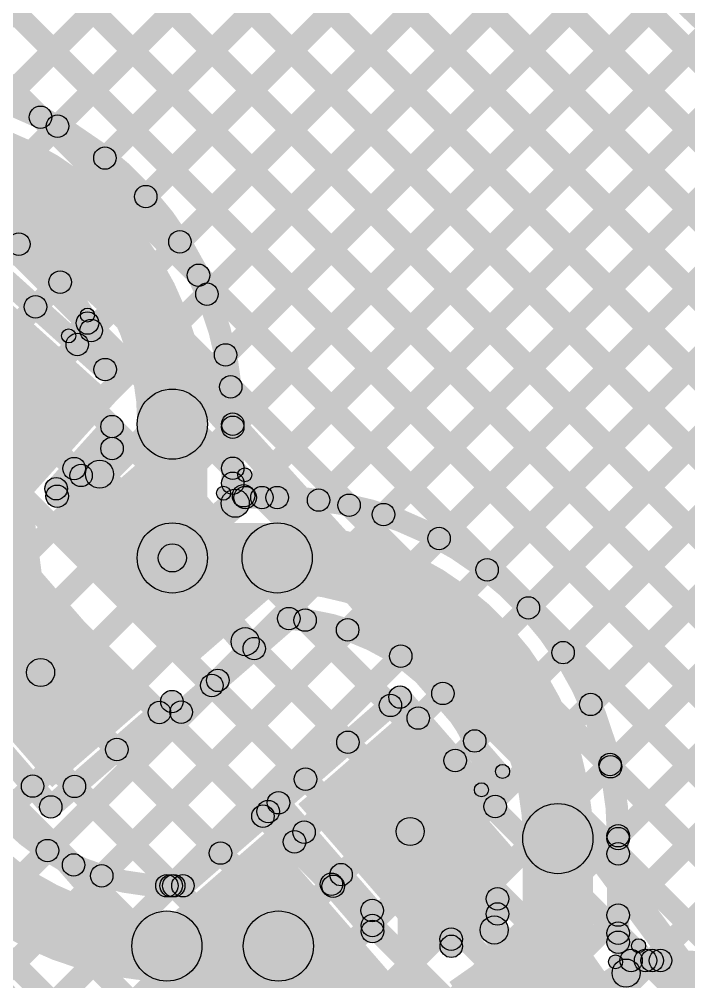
# Model space of a CAD drawing. Header units: millimetres. Extents: x -2.17 to 2.17, y -2.17 to 2.17.
# Drawn here: x 1.2496 to 1.4881, y 1.0781 to 1.421 of the extents above; entities that cross this region are included whole.
import ezdxf

# ---------------------------------------------------------------- set-up
doc = ezdxf.new("R2010")
doc.units = ezdxf.units.MM
doc.header["$MEASUREMENT"] = 0
for name, color, linetype in [('BottomLayer', 5, 'Continuous'), ('Mechanical2', 216, 'Continuous'), ('TopLayer', 1, 'Continuous'), ('TopOverlay', 2, 'Continuous'), ('TopPaste', 8, 'Continuous'), ('TopSolder', 216, 'Continuous')]:
    doc.layers.add(name, color=color, linetype=linetype)

# ---------------------------------------------------------------- blocks, each defined once
blk = doc.blocks.new('WS2812B_M____156')
at = {"layer": 'TopLayer'}
for points in [[(-0.09409, 0.05079), (-0.03504, 0.05079), (-0.03504, 0.01142), (-0.09409, 0.01142)], [(0.03504, 0.05079), (0.09409, 0.05079), (0.09409, 0.01142), (0.03504, 0.01142)], [(-0.09409, -0.01142), (-0.03504, -0.01142), (-0.03504, -0.05079), (-0.09409, -0.05079)], [(0.03504, -0.01142), (0.09409, -0.01142), (0.09409, -0.05079), (0.03504, -0.05079)]]:
    blk.add_hatch(color=1, dxfattribs=at).paths.add_polyline_path(points)
at = {"layer": 'TopOverlay'}
h = blk.add_hatch(color=2, dxfattribs=at)
edge = h.paths.add_edge_path()
edge.add_arc((-0.07, 0.07), 0.0025, 0, 360)
h = blk.add_hatch(color=2, dxfattribs=at)
edge = h.paths.add_edge_path()
edge.add_arc((-0.07, 0.07), 0.0025, 0, 360)
for points in [[(0.07, 0.0725), (0.07, 0.0675), (-0.07, 0.0675), (-0.07, 0.0725)], [(-0.0725, 0.07), (-0.0675, 0.07), (-0.0675, 0.06), (-0.0725, 0.06)], [(0.0675, 0.07), (0.0725, 0.07), (0.0725, 0.06), (0.0675, 0.06)], [(-0.0725, -0.06), (-0.0675, -0.06), (-0.0675, -0.07), (-0.0725, -0.07)], [(0.0675, -0.06), (0.0725, -0.06), (0.0725, -0.07), (0.0675, -0.07)], [(0.07, -0.0675), (0.07, -0.0725), (-0.07, -0.0725), (-0.07, -0.0675)]]:
    blk.add_hatch(color=2, dxfattribs=at).paths.add_polyline_path(points)
h = blk.add_hatch(color=2, dxfattribs=at)
edge = h.paths.add_edge_path()
edge.add_arc((0.07, 0.07), 0.0025, 0, 360)
h = blk.add_hatch(color=2, dxfattribs=at)
edge = h.paths.add_edge_path()
edge.add_arc((0.07, 0.07), 0.0025, 0, 360)
h = blk.add_hatch(color=2, dxfattribs=at)
edge = h.paths.add_edge_path()
edge.add_arc((-0.091, 0.061), 0.0025, 0, 360)
h = blk.add_hatch(color=2, dxfattribs=at)
edge = h.paths.add_edge_path()
edge.add_arc((-0.085, 0.061), 0.0025, 0, 360)
h = blk.add_hatch(color=2, dxfattribs=at)
edge = h.paths.add_edge_path()
edge.add_arc((-0.07, 0.06), 0.0025, 0, 360)
h = blk.add_hatch(color=2, dxfattribs=at)
edge = h.paths.add_edge_path()
edge.add_arc((0.07, 0.06), 0.0025, 0, 360)
h = blk.add_hatch(color=2, dxfattribs=at)
edge = h.paths.add_edge_path()
edge.add_arc((-0.07, -0.06), 0.0025, 0, 360)
h = blk.add_hatch(color=2, dxfattribs=at)
edge = h.paths.add_edge_path()
edge.add_arc((0.07, -0.06), 0.0025, 0, 360)
h = blk.add_hatch(color=2, dxfattribs=at)
edge = h.paths.add_edge_path()
edge.add_arc((-0.07, -0.07), 0.0025, 0, 360)
h = blk.add_hatch(color=2, dxfattribs=at)
edge = h.paths.add_edge_path()
edge.add_arc((-0.07, -0.07), 0.0025, 0, 360)
h = blk.add_hatch(color=2, dxfattribs=at)
edge = h.paths.add_edge_path()
edge.add_arc((0.07, -0.07), 0.0025, 0, 360)
h = blk.add_hatch(color=2, dxfattribs=at)
edge = h.paths.add_edge_path()
edge.add_arc((0.07, -0.07), 0.0025, 0, 360)
at = {"layer": 'TopPaste'}
for points in [[(-0.09409, 0.05079), (-0.03504, 0.05079), (-0.03504, 0.01142), (-0.09409, 0.01142)], [(0.03504, 0.05079), (0.09409, 0.05079), (0.09409, 0.01142), (0.03504, 0.01142)], [(-0.09409, -0.01142), (-0.03504, -0.01142), (-0.03504, -0.05079), (-0.09409, -0.05079)], [(0.03504, -0.01142), (0.09409, -0.01142), (0.09409, -0.05079), (0.03504, -0.05079)]]:
    blk.add_hatch(color=8, dxfattribs=at).paths.add_polyline_path(points)
at = {"layer": 'TopSolder'}
for points in [[(-0.09809, 0.05479), (-0.03104, 0.05479), (-0.03104, 0.00742), (-0.09809, 0.00742)], [(0.03104, 0.05479), (0.09809, 0.05479), (0.09809, 0.00742), (0.03104, 0.00742)], [(-0.09809, -0.00742), (-0.03104, -0.00742), (-0.03104, -0.05479), (-0.09809, -0.05479)], [(0.03104, -0.00742), (0.09809, -0.00742), (0.09809, -0.05479), (0.03104, -0.05479)]]:
    blk.add_hatch(color=216, dxfattribs=at).paths.add_polyline_path(points)
at = {"layer": 'TopOverlay', "const_width": 0.005}
blk.add_lwpolyline([(-0.085, 0.061, 1), (-0.091, 0.061, 1)], format="xyb", close=True, dxfattribs=at)
at = {"layer": 'TopOverlay'}
for centre in [(-0.07, 0.07), (-0.07, 0.07), (0.07, 0.07), (0.07, 0.07), (-0.091, 0.061), (-0.085, 0.061), (-0.07, 0.06), (0.07, 0.06), (-0.07, -0.06), (0.07, -0.06), (-0.07, -0.07), (-0.07, -0.07), (0.07, -0.07), (0.07, -0.07)]:
    blk.add_circle(centre, 0.0025, dxfattribs=at)
blk = doc.blocks.new('WS2812B_M____157')
at = {"layer": 'TopLayer'}
for points in [[(-0.09409, 0.05079), (-0.03504, 0.05079), (-0.03504, 0.01142), (-0.09409, 0.01142)], [(0.03504, 0.05079), (0.09409, 0.05079), (0.09409, 0.01142), (0.03504, 0.01142)], [(-0.09409, -0.01142), (-0.03504, -0.01142), (-0.03504, -0.05079), (-0.09409, -0.05079)], [(0.03504, -0.01142), (0.09409, -0.01142), (0.09409, -0.05079), (0.03504, -0.05079)]]:
    blk.add_hatch(color=1, dxfattribs=at).paths.add_polyline_path(points)
at = {"layer": 'TopOverlay'}
h = blk.add_hatch(color=2, dxfattribs=at)
edge = h.paths.add_edge_path()
edge.add_arc((-0.07, 0.07), 0.0025, 0, 360)
h = blk.add_hatch(color=2, dxfattribs=at)
edge = h.paths.add_edge_path()
edge.add_arc((-0.07, 0.07), 0.0025, 0, 360)
for points in [[(0.07, 0.0725), (0.07, 0.0675), (-0.07, 0.0675), (-0.07, 0.0725)], [(-0.0725, 0.07), (-0.0675, 0.07), (-0.0675, 0.06), (-0.0725, 0.06)], [(0.0675, 0.07), (0.0725, 0.07), (0.0725, 0.06), (0.0675, 0.06)], [(-0.0725, -0.06), (-0.0675, -0.06), (-0.0675, -0.07), (-0.0725, -0.07)], [(0.0675, -0.06), (0.0725, -0.06), (0.0725, -0.07), (0.0675, -0.07)], [(0.07, -0.0675), (0.07, -0.0725), (-0.07, -0.0725), (-0.07, -0.0675)]]:
    blk.add_hatch(color=2, dxfattribs=at).paths.add_polyline_path(points)
h = blk.add_hatch(color=2, dxfattribs=at)
edge = h.paths.add_edge_path()
edge.add_arc((0.07, 0.07), 0.0025, 0, 360)
h = blk.add_hatch(color=2, dxfattribs=at)
edge = h.paths.add_edge_path()
edge.add_arc((0.07, 0.07), 0.0025, 0, 360)
h = blk.add_hatch(color=2, dxfattribs=at)
edge = h.paths.add_edge_path()
edge.add_arc((-0.091, 0.061), 0.0025, 0, 360)
h = blk.add_hatch(color=2, dxfattribs=at)
edge = h.paths.add_edge_path()
edge.add_arc((-0.085, 0.061), 0.0025, 0, 360)
h = blk.add_hatch(color=2, dxfattribs=at)
edge = h.paths.add_edge_path()
edge.add_arc((-0.07, 0.06), 0.0025, 0, 360)
h = blk.add_hatch(color=2, dxfattribs=at)
edge = h.paths.add_edge_path()
edge.add_arc((0.07, 0.06), 0.0025, 0, 360)
h = blk.add_hatch(color=2, dxfattribs=at)
edge = h.paths.add_edge_path()
edge.add_arc((-0.07, -0.06), 0.0025, 0, 360)
h = blk.add_hatch(color=2, dxfattribs=at)
edge = h.paths.add_edge_path()
edge.add_arc((0.07, -0.06), 0.0025, 0, 360)
h = blk.add_hatch(color=2, dxfattribs=at)
edge = h.paths.add_edge_path()
edge.add_arc((-0.07, -0.07), 0.0025, 0, 360)
h = blk.add_hatch(color=2, dxfattribs=at)
edge = h.paths.add_edge_path()
edge.add_arc((-0.07, -0.07), 0.0025, 0, 360)
h = blk.add_hatch(color=2, dxfattribs=at)
edge = h.paths.add_edge_path()
edge.add_arc((0.07, -0.07), 0.0025, 0, 360)
h = blk.add_hatch(color=2, dxfattribs=at)
edge = h.paths.add_edge_path()
edge.add_arc((0.07, -0.07), 0.0025, 0, 360)
at = {"layer": 'TopPaste'}
for points in [[(-0.09409, 0.05079), (-0.03504, 0.05079), (-0.03504, 0.01142), (-0.09409, 0.01142)], [(0.03504, 0.05079), (0.09409, 0.05079), (0.09409, 0.01142), (0.03504, 0.01142)], [(-0.09409, -0.01142), (-0.03504, -0.01142), (-0.03504, -0.05079), (-0.09409, -0.05079)], [(0.03504, -0.01142), (0.09409, -0.01142), (0.09409, -0.05079), (0.03504, -0.05079)]]:
    blk.add_hatch(color=8, dxfattribs=at).paths.add_polyline_path(points)
at = {"layer": 'TopSolder'}
for points in [[(-0.09809, 0.05479), (-0.03104, 0.05479), (-0.03104, 0.00742), (-0.09809, 0.00742)], [(0.03104, 0.05479), (0.09809, 0.05479), (0.09809, 0.00742), (0.03104, 0.00742)], [(-0.09809, -0.00742), (-0.03104, -0.00742), (-0.03104, -0.05479), (-0.09809, -0.05479)], [(0.03104, -0.00742), (0.09809, -0.00742), (0.09809, -0.05479), (0.03104, -0.05479)]]:
    blk.add_hatch(color=216, dxfattribs=at).paths.add_polyline_path(points)
at = {"layer": 'TopOverlay', "const_width": 0.005}
blk.add_lwpolyline([(-0.085, 0.061, 1), (-0.091, 0.061, 1)], format="xyb", close=True, dxfattribs=at)
at = {"layer": 'TopOverlay'}
for centre in [(-0.07, 0.07), (-0.07, 0.07), (0.07, 0.07), (0.07, 0.07), (-0.091, 0.061), (-0.085, 0.061), (-0.07, 0.06), (0.07, 0.06), (-0.07, -0.06), (0.07, -0.06), (-0.07, -0.07), (-0.07, -0.07), (0.07, -0.07), (0.07, -0.07)]:
    blk.add_circle(centre, 0.0025, dxfattribs=at)
blk = doc.blocks.new('WS2812B_M____158')
at = {"layer": 'TopLayer'}
blk.add_hatch(color=1, dxfattribs=at).paths.add_polyline_path([(-0.09409, -0.01142), (-0.03504, -0.01142), (-0.03504, -0.05079), (-0.09409, -0.05079)])
at = {"layer": 'TopOverlay'}
h = blk.add_hatch(color=2, dxfattribs=at)
edge = h.paths.add_edge_path()
edge.add_arc((-0.07, -0.06), 0.0025, 0, 360)
for points in [[(-0.0725, -0.06), (-0.0675, -0.06), (-0.0675, -0.07), (-0.0725, -0.07)], [(0.07, -0.0675), (0.07, -0.0725), (-0.07, -0.0725), (-0.07, -0.0675)]]:
    blk.add_hatch(color=2, dxfattribs=at).paths.add_polyline_path(points)
h = blk.add_hatch(color=2, dxfattribs=at)
edge = h.paths.add_edge_path()
edge.add_arc((-0.07, -0.07), 0.0025, 0, 360)
h = blk.add_hatch(color=2, dxfattribs=at)
edge = h.paths.add_edge_path()
edge.add_arc((-0.07, -0.07), 0.0025, 0, 360)
at = {"layer": 'TopPaste'}
blk.add_hatch(color=8, dxfattribs=at).paths.add_polyline_path([(-0.09409, -0.01142), (-0.03504, -0.01142), (-0.03504, -0.05079), (-0.09409, -0.05079)])
at = {"layer": 'TopSolder'}
blk.add_hatch(color=216, dxfattribs=at).paths.add_polyline_path([(-0.09809, -0.00742), (-0.03104, -0.00742), (-0.03104, -0.05479), (-0.09809, -0.05479)])
at = {"layer": 'TopOverlay'}
for centre in [(-0.07, -0.06), (-0.07, -0.07), (-0.07, -0.07)]:
    blk.add_circle(centre, 0.0025, dxfattribs=at)
blk = doc.blocks.new('C__0402_333')
at = {"layer": 'TopLayer'}
for points in [[(-0.0275, -0.0125), (-0.0275, 0.0125), (-0.0095, 0.0125), (-0.0095, -0.0125)], [(0.0095, -0.0125), (0.0095, 0.0125), (0.0275, 0.0125), (0.0275, -0.0125)]]:
    blk.add_hatch(color=1, dxfattribs=at).paths.add_polyline_path(points)
at = {"layer": 'TopOverlay'}
h = blk.add_hatch(color=2, dxfattribs=at)
edge = h.paths.add_edge_path()
edge.add_arc((-0.031, 0.016), 0.0025, 0, 360)
h = blk.add_hatch(color=2, dxfattribs=at)
edge = h.paths.add_edge_path()
edge.add_arc((-0.031, 0.016), 0.0025, 0, 360)
for points in [[(-0.031, 0.0135), (-0.031, 0.0185), (-0.011, 0.0185), (-0.011, 0.0135)], [(0.011, 0.0135), (0.011, 0.0185), (0.031, 0.0185), (0.031, 0.0135)], [(-0.0285, -0.016), (-0.0335, -0.016), (-0.0335, 0.016), (-0.0285, 0.016)], [(0.0335, -0.016), (0.0285, -0.016), (0.0285, 0.016), (0.0335, 0.016)], [(-0.031, -0.0185), (-0.031, -0.0135), (-0.011, -0.0135), (-0.011, -0.0185)], [(0.011, -0.0185), (0.011, -0.0135), (0.031, -0.0135), (0.031, -0.0185)]]:
    blk.add_hatch(color=2, dxfattribs=at).paths.add_polyline_path(points)
h = blk.add_hatch(color=2, dxfattribs=at)
edge = h.paths.add_edge_path()
edge.add_arc((-0.011, 0.016), 0.0025, 0, 360)
h = blk.add_hatch(color=2, dxfattribs=at)
edge = h.paths.add_edge_path()
edge.add_arc((0.011, 0.016), 0.0025, 0, 360)
h = blk.add_hatch(color=2, dxfattribs=at)
edge = h.paths.add_edge_path()
edge.add_arc((0.031, 0.016), 0.0025, 0, 360)
h = blk.add_hatch(color=2, dxfattribs=at)
edge = h.paths.add_edge_path()
edge.add_arc((0.031, 0.016), 0.0025, 0, 360)
h = blk.add_hatch(color=2, dxfattribs=at)
edge = h.paths.add_edge_path()
edge.add_arc((-0.031, -0.016), 0.0025, 0, 360)
h = blk.add_hatch(color=2, dxfattribs=at)
edge = h.paths.add_edge_path()
edge.add_arc((-0.031, -0.016), 0.0025, 0, 360)
h = blk.add_hatch(color=2, dxfattribs=at)
edge = h.paths.add_edge_path()
edge.add_arc((-0.011, -0.016), 0.0025, 0, 360)
h = blk.add_hatch(color=2, dxfattribs=at)
edge = h.paths.add_edge_path()
edge.add_arc((0.011, -0.016), 0.0025, 0, 360)
h = blk.add_hatch(color=2, dxfattribs=at)
edge = h.paths.add_edge_path()
edge.add_arc((0.031, -0.016), 0.0025, 0, 360)
h = blk.add_hatch(color=2, dxfattribs=at)
edge = h.paths.add_edge_path()
edge.add_arc((0.031, -0.016), 0.0025, 0, 360)
at = {"layer": 'TopPaste'}
for points in [[(-0.0275, -0.0125), (-0.0275, 0.0125), (-0.0095, 0.0125), (-0.0095, -0.0125)], [(0.0095, -0.0125), (0.0095, 0.0125), (0.0275, 0.0125), (0.0275, -0.0125)]]:
    blk.add_hatch(color=8, dxfattribs=at).paths.add_polyline_path(points)
at = {"layer": 'TopSolder'}
for points in [[(-0.02986, -0.01486), (-0.02986, 0.01486), (-0.00714, 0.01486), (-0.00714, -0.01486)], [(0.00714, -0.01486), (0.00714, 0.01486), (0.02986, 0.01486), (0.02986, -0.01486)]]:
    blk.add_hatch(color=216, dxfattribs=at).paths.add_polyline_path(points)
at = {"layer": 'TopOverlay'}
for centre in [(-0.031, 0.016), (-0.031, 0.016), (-0.011, 0.016), (0.011, 0.016), (0.031, 0.016), (0.031, 0.016), (-0.031, -0.016), (-0.031, -0.016), (-0.011, -0.016), (0.011, -0.016), (0.031, -0.016), (0.031, -0.016)]:
    blk.add_circle(centre, 0.0025, dxfattribs=at)

msp = doc.modelspace()

# ---------------------------------------------------------------- hatches: boundary and pattern name
at = {"layer": 'BottomLayer'}
for points in [[(0.29033, 2.03605), (0.29599, 2.0417), (1.74347, 0.59422), (1.73782, 0.58856)], [(0.32357, 2.03109), (0.32923, 2.03674), (1.77176, 0.59422), (1.7661, 0.58856)], [(0.35682, 2.02613), (0.36247, 2.03178), (1.80004, 0.59422), (1.79438, 0.58856)], [(0.39006, 2.02117), (0.39572, 2.02682), (1.82833, 0.59422), (1.82267, 0.58856)], [(0.42331, 2.01621), (0.42896, 2.02187), (1.85661, 0.59422), (1.85095, 0.58856)], [(0.45964, 2.00816), (0.4653, 2.01382), (1.88489, 0.59422), (1.87924, 0.58856)], [(0.49722, 1.99886), (0.50288, 2.00452), (1.91318, 0.59422), (1.90752, 0.58856)], [(0.5348, 1.98957), (0.54046, 1.99522), (1.94146, 0.59422), (1.93581, 0.58856)], [(0.57238, 1.98027), (0.57804, 1.98593), (1.97258, 0.59139), (1.96692, 0.58573)], [(0.60996, 1.97097), (0.61562, 1.97663), (1.99868, 0.59357), (1.99302, 0.58792)], [(0.65239, 1.95683), (0.65804, 1.96249), (1.98675, 0.63378), (1.9811, 0.62812)], [(0.69734, 1.94016), (0.703, 1.94582), (1.97027, 0.67855), (1.96461, 0.67289)], [(0.7423, 1.92349), (0.74796, 1.92915), (1.95021, 0.72689), (1.94456, 0.72123)], [(0.78926, 1.90481), (0.79492, 1.91047), (1.93016, 0.77523), (1.9245, 0.76957)], [(0.84093, 1.88143), (0.84659, 1.88708), (1.9101, 0.82357), (1.90445, 0.81791)], [(0.8926, 1.85804), (0.89826, 1.86369), (1.89005, 0.8719), (1.88439, 0.86625)], [(0.94428, 1.83465), (0.94993, 1.8403), (1.87, 0.92024), (1.86434, 0.91459)], [(1.00416, 1.80305), (1.00981, 1.80871), (1.83412, 0.9844), (1.82847, 0.97874)], [(1.06904, 1.76645), (1.0747, 1.77211), (1.79231, 1.0545), (1.78666, 1.04884)], [(1.14154, 1.72224), (1.14719, 1.7279), (1.7505, 1.12459), (1.74484, 1.11893)], [(1.24151, 1.65056), (1.24716, 1.65621), (1.68, 1.22338), (1.67434, 1.21772)], [(0.55545, 0.72606), (0.54979, 0.73172), (1.37069, 1.55262), (1.37635, 1.54696)], [(0.58373, 0.72606), (0.57807, 0.73172), (1.38515, 1.5388), (1.39081, 1.53314)], [(0.61089, 0.72494), (0.60523, 0.73059), (1.39961, 1.52497), (1.40527, 1.51931)], [(0.6327, 0.71846), (0.62704, 0.72412), (1.41407, 1.51115), (1.41973, 1.50549)], [(0.65047, 0.70795), (0.64481, 0.71361), (1.42853, 1.49732), (1.43419, 1.49166)], [(0.66491, 0.6941), (0.65925, 0.69976), (1.44299, 1.4835), (1.44865, 1.47784)], [(0.67607, 0.67698), (0.67041, 0.68263), (1.45745, 1.46967), (1.4631, 1.46401)], [(0.68338, 0.65601), (0.67773, 0.66167), (1.47191, 1.45585), (1.47756, 1.45019)], [(0.68338, 0.65601), (0.67773, 0.66167), (1.47191, 1.45585), (1.47756, 1.45019)], [(0.68242, 0.62676), (0.67676, 0.63242), (1.48637, 1.44202), (1.49202, 1.43636)], [(0.6725, 0.58856), (0.66685, 0.59422), (1.50083, 1.4282), (1.50648, 1.42254)], [(0.70079, 0.58856), (0.69513, 0.59422), (1.51528, 1.41437), (1.52094, 1.40871)], [(0.72907, 0.58856), (0.72342, 0.59422), (1.52974, 1.40055), (1.5354, 1.39489)], [(0.75736, 0.58856), (0.7517, 0.59422), (1.5442, 1.38672), (1.54986, 1.38106)], [(0.78564, 0.58856), (0.77998, 0.59422), (1.55785, 1.37208), (1.5635, 1.36642)], [(0.81393, 0.58856), (0.80827, 0.59422), (1.57027, 1.35622), (1.57593, 1.35056)], [(0.84221, 0.58856), (0.83655, 0.59422), (1.5827, 1.34036), (1.58835, 1.3347)], [(0.87049, 0.58856), (0.86484, 0.59422), (1.59512, 1.3245), (1.60078, 1.31884)], [(0.89878, 0.58856), (0.89312, 0.59422), (1.60755, 1.30864), (1.6132, 1.30298)], [(0.92706, 0.58856), (0.92141, 0.59422), (1.61997, 1.29278), (1.62563, 1.28713)], [(0.95535, 0.58856), (0.94969, 0.59422), (1.63239, 1.27692), (1.63805, 1.27127)], [(0.98363, 0.58856), (0.97797, 0.59422), (1.64482, 1.26106), (1.65048, 1.25541)]]:
    msp.add_hatch(color=5, dxfattribs=at).paths.add_polyline_path(points)
at = {"layer": 'TopLayer'}
for points in [[(0.71398, 1.92353), (0.71963, 1.92919), (1.25996, 1.38886), (1.25431, 1.3832)], [(0.75893, 1.90686), (0.76459, 1.91251), (1.93167, 0.74543), (1.92601, 0.73978)], [(0.80952, 1.88455), (0.81518, 1.89021), (1.91161, 0.79377), (1.90596, 0.78812)], [(0.8612, 1.86116), (0.86685, 1.86682), (1.89156, 0.84211), (1.8859, 0.83645)], [(0.91287, 1.83777), (0.91853, 1.84343), (1.87151, 0.89045), (1.86585, 0.88479)], [(0.96669, 1.81224), (0.97234, 1.8179), (1.84562, 0.94462), (1.83996, 0.93896)], [(1.03157, 1.77564), (1.03723, 1.78129), (1.80381, 1.01472), (1.79815, 1.00906)], [(1.09646, 1.73903), (1.10212, 1.74469), (1.762, 1.08481), (1.75634, 1.07916)], [(1.18794, 1.67584), (1.19359, 1.6815), (1.71925, 1.15584), (1.7136, 1.15018)], [(1.28791, 1.60416), (1.29356, 1.60981), (1.61695, 1.28643), (1.61129, 1.28077)], [(1.31724, 1.58311), (1.32276, 1.58889), (1.55076, 1.37089), (1.54524, 1.36511)], [(1.22361, 1.39423), (1.21796, 1.39989), (1.36304, 1.54497), (1.3687, 1.53931)], [(1.24645, 1.38878), (1.24079, 1.39443), (1.3775, 1.53115), (1.38316, 1.52549)], [(1.26601, 1.38005), (1.26035, 1.38571), (1.39196, 1.51732), (1.39762, 1.51166)], [(1.28292, 1.36869), (1.27727, 1.37434), (1.40642, 1.5035), (1.41208, 1.49784)], [(1.29745, 1.35493), (1.2918, 1.36059), (1.42088, 1.48967), (1.42653, 1.48401)], [(1.30963, 1.33882), (1.30397, 1.34448), (1.43534, 1.47585), (1.44099, 1.47019)], [(1.31927, 1.32018), (1.31362, 1.32584), (1.4498, 1.46202), (1.45545, 1.45636)], [(1.32591, 1.29854), (1.32026, 1.3042), (1.46426, 1.4482), (1.46991, 1.44254)], [(1.32591, 1.29854), (1.32026, 1.3042), (1.46426, 1.4482), (1.46991, 1.44254)], [(1.32844, 1.27278), (1.32279, 1.27844), (1.47871, 1.43437), (1.48437, 1.42871)], [(1.33232, 1.24837), (1.32666, 1.25403), (1.49317, 1.42055), (1.49883, 1.41489)], [(1.35905, 1.24682), (1.35339, 1.25248), (1.50763, 1.40672), (1.51329, 1.40106)], [(1.38217, 1.24166), (1.37651, 1.24731), (1.52209, 1.3929), (1.52775, 1.38724)], [(1.40195, 1.23316), (1.39629, 1.23881), (1.53655, 1.37907), (1.54221, 1.37341)], [(1.41906, 1.22198), (1.4134, 1.22763), (1.55019, 1.36442), (1.55585, 1.35877)], [(1.23731, 1.34362), (1.24297, 1.34928), (1.27669, 1.31556), (1.27103, 1.30991)], [(1.43376, 1.2084), (1.42811, 1.21406), (1.56261, 1.34856), (1.56827, 1.34291)], [(1.2433, 1.32906), (1.23764, 1.33472), (1.24658, 1.34365), (1.25223, 1.338)], [(1.23168, 1.33442), (1.23703, 1.34037), (1.28284, 1.29912), (1.27749, 1.29317)], [(1.31061, 1.3269), (1.31626, 1.33256), (1.95172, 0.6971), (1.94606, 0.69144)], [(1.44612, 1.19247), (1.44046, 1.19813), (1.57504, 1.3327), (1.5807, 1.32705)], [(1.25818, 1.31566), (1.25253, 1.32132), (1.26132, 1.33011), (1.26698, 1.32446)], [(1.45597, 1.17403), (1.45031, 1.17969), (1.58746, 1.31684), (1.59312, 1.31119)], [(1.27307, 1.30226), (1.26741, 1.30792), (1.27236, 1.31287), (1.27801, 1.30721)], [(1.46286, 1.15265), (1.45721, 1.1583), (1.59989, 1.30098), (1.60554, 1.29533)], [(1.32206, 1.28716), (1.32771, 1.29282), (1.36989, 1.25065), (1.36423, 1.24499)], [(1.23884, 1.28965), (1.24875, 1.29095), (1.26212, 1.18889), (1.25221, 1.18759)], [(1.46577, 1.12727), (1.46011, 1.13292), (1.61231, 1.28512), (1.61797, 1.27947)], [(1.26568, 1.25105), (1.25973, 1.2564), (1.27964, 1.27851), (1.28559, 1.27316)], [(1.28661, 1.26803), (1.27861, 1.26803), (1.27861, 1.27583), (1.28661, 1.27583)], [(1.31661, 1.22905), (1.29161, 1.22905), (1.29161, 1.27671), (1.31661, 1.27671)], [(1.32961, 1.25566), (1.32161, 1.25566), (1.32161, 1.27671), (1.32961, 1.27671)], [(1.26568, 1.24802), (1.26043, 1.25405), (1.27999, 1.27105), (1.28524, 1.26501)], [(1.46577, 1.09899), (1.46011, 1.10464), (1.62474, 1.26927), (1.63039, 1.26361)], [(1.26632, 1.25805), (1.27198, 1.26371), (1.27441, 1.26127), (1.26875, 1.25561)], [(1.27441, 1.2556), (1.28195, 1.26216), (1.30789, 1.23233), (1.30034, 1.22577)], [(1.32279, 1.25815), (1.32844, 1.26381), (1.33887, 1.25338), (1.33322, 1.24772)], [(1.32259, 1.25304), (1.32863, 1.25828), (1.33308, 1.25317), (1.32704, 1.24792)], [(1.30739, 1.22527), (1.30083, 1.23282), (1.32324, 1.2523), (1.3298, 1.24475)], [(1.33006, 1.24655), (1.33006, 1.25455), (1.34144, 1.25455), (1.34144, 1.24655)], [(1.47786, 1.08279), (1.4722, 1.08845), (1.63716, 1.25341), (1.64282, 1.24775)], [(1.30411, 1.21655), (1.30411, 1.24155), (1.34144, 1.24155), (1.34144, 1.21655)], [(1.30034, 1.22577), (1.30789, 1.23233), (1.33382, 1.2025), (1.32627, 1.19594)], [(1.30987, 1.17108), (1.30462, 1.17712), (1.34298, 1.21046), (1.34823, 1.20442)], [(1.34857, 1.20409), (1.35422, 1.20974), (1.38462, 1.17935), (1.37896, 1.17369)], [(1.28176, 1.11297), (1.27611, 1.11863), (1.36373, 1.20625), (1.36939, 1.20059)], [(1.30653, 1.10945), (1.30087, 1.11511), (1.38264, 1.19687), (1.38829, 1.19121)], [(1.33046, 1.19391), (1.33612, 1.19956), (1.36949, 1.16619), (1.36383, 1.16054)], [(1.26248, 1.12197), (1.25682, 1.12762), (1.31746, 1.18826), (1.32312, 1.18261)], [(1.22108, 1.17993), (1.22712, 1.18517), (1.26381, 1.14297), (1.25778, 1.13772)], [(1.31533, 1.18075), (1.32099, 1.18641), (1.35436, 1.15304), (1.3487, 1.14738)], [(1.39454, 1.16917), (1.38888, 1.17483), (1.39766, 1.18361), (1.40332, 1.17795)], [(1.26342, 1.13732), (1.25817, 1.14336), (1.30134, 1.18089), (1.30659, 1.17485)], [(1.30095, 1.17525), (1.30699, 1.1805), (1.31027, 1.17672), (1.30423, 1.17147)], [(1.34453, 1.13883), (1.33928, 1.14487), (1.38258, 1.1825), (1.38783, 1.17647)], [(1.38219, 1.17686), (1.38822, 1.18211), (1.42212, 1.14311), (1.41609, 1.13786)], [(1.29665, 1.17114), (1.30231, 1.1768), (1.33923, 1.13989), (1.33357, 1.13423)], [(1.40769, 1.15404), (1.40204, 1.1597), (1.40899, 1.16666), (1.41465, 1.161)], [(1.28152, 1.15799), (1.28718, 1.16365), (1.3241, 1.12673), (1.31844, 1.12108)], [(1.22822, 1.15472), (1.23388, 1.16038), (1.27177, 1.12249), (1.26612, 1.11683)], [(1.45738, 1.15184), (1.46304, 1.15749), (1.97178, 0.64876), (1.96612, 0.6431)], [(1.24713, 1.13491), (1.24148, 1.14056), (1.25151, 1.1506), (1.25717, 1.14494)], [(1.26639, 1.14484), (1.27205, 1.1505), (1.30744, 1.11511), (1.30178, 1.10945)], [(1.33889, 1.13922), (1.34493, 1.14447), (1.3783, 1.10608), (1.37226, 1.10083)], [(1.31052, 1.10926), (1.30527, 1.1153), (1.33563, 1.14169), (1.34088, 1.13566)], [(1.33524, 1.13605), (1.34128, 1.1413), (1.37842, 1.09857), (1.37238, 1.09332)], [(1.35045, 1.12508), (1.34479, 1.13074), (1.34822, 1.13417), (1.35387, 1.12851)], [(1.38383, 1.13151), (1.39383, 1.13167), (1.39549, 1.02852), (1.38549, 1.02836)], [(1.45394, 1.06412), (1.42894, 1.06412), (1.42894, 1.12905), (1.45394, 1.12905)], [(1.46694, 1.09214), (1.45894, 1.09214), (1.45894, 1.12905), (1.46694, 1.12905)], [(1.46011, 1.12082), (1.46577, 1.12648), (1.50656, 1.08569), (1.5009, 1.08004)], [(1.3636, 1.10995), (1.35794, 1.11561), (1.36137, 1.11903), (1.36703, 1.11338)], [(1.30217, 1.10828), (1.30217, 1.11628), (1.30789, 1.11628), (1.30789, 1.10828)], [(1.35857, 1.10923), (1.36422, 1.11489), (1.3782, 1.10092), (1.37254, 1.09526)], [(1.40607, 1.09023), (1.40083, 1.09627), (1.41732, 1.1106), (1.42257, 1.10456)], [(1.42394, 1.1022), (1.41594, 1.1022), (1.41594, 1.10758), (1.42394, 1.10758)], [(1.40579, 1.08741), (1.4012, 1.09396), (1.41765, 1.10548), (1.42224, 1.09893)], [(1.30217, 1.07828), (1.30217, 1.10328), (1.34189, 1.10328), (1.34189, 1.07828)], [(1.37128, 1.10339), (1.37928, 1.10352), (1.3794, 1.09601), (1.3714, 1.09588)], [(1.41468, 1.09363), (1.42287, 1.09937), (1.44554, 1.06699), (1.43735, 1.06125)], [(1.46011, 1.09254), (1.46577, 1.09819), (1.47552, 1.08845), (1.46986, 1.08279)], [(1.45967, 1.08985), (1.46622, 1.09444), (1.47079, 1.08791), (1.46423, 1.08332)], [(1.46751, 1.08162), (1.46751, 1.08962), (1.478, 1.08962), (1.478, 1.08162)], [(1.44431, 1.06002), (1.43858, 1.06821), (1.46289, 1.08524), (1.46863, 1.07705)]]:
    msp.add_hatch(color=1, dxfattribs=at).paths.add_polyline_path(points)
h = msp.add_hatch(color=1, dxfattribs=at)
edge = h.paths.add_edge_path()
edge.add_arc((1.25713, 1.38603), 0.004, 0, 360)
h = msp.add_hatch(color=1, dxfattribs=at)
edge = h.paths.add_edge_path()
edge.add_arc((1.26318, 1.38288), 0.004, 0, 360)
h = msp.add_hatch(color=1, dxfattribs=at)
edge = h.paths.add_edge_path()
edge.add_arc((1.2801, 1.37152), 0.004, 0, 360)
h = msp.add_hatch(color=1, dxfattribs=at)
edge = h.paths.add_edge_path()
edge.add_arc((1.29463, 1.35776), 0.004, 0, 360)
h = msp.add_hatch(color=1, dxfattribs=at)
edge = h.paths.add_edge_path()
edge.add_arc((1.2494, 1.34082), 0.004, 0, 360)
h = msp.add_hatch(color=1, dxfattribs=at)
edge = h.paths.add_edge_path()
edge.add_arc((1.3068, 1.34165), 0.004, 0, 360)
h = msp.add_hatch(color=1, dxfattribs=at)
edge = h.paths.add_edge_path()
edge.add_arc((1.26415, 1.32728), 0.004, 0, 360)
h = msp.add_hatch(color=1, dxfattribs=at)
edge = h.paths.add_edge_path()
edge.add_arc((1.31343, 1.32973), 0.004, 0, 360)
h = msp.add_hatch(color=1, dxfattribs=at)
edge = h.paths.add_edge_path()
edge.add_arc((1.31644, 1.32301), 0.004, 0, 360)
h = msp.add_hatch(color=1, dxfattribs=at)
edge = h.paths.add_edge_path()
edge.add_arc((1.25535, 1.31849), 0.004, 0, 360)
h = msp.add_hatch(color=1, dxfattribs=at)
edge = h.paths.add_edge_path()
edge.add_arc((1.27386, 1.31274), 0.004, 0, 360)
h = msp.add_hatch(color=1, dxfattribs=at)
edge = h.paths.add_edge_path()
edge.add_arc((1.27519, 1.31004), 0.004, 0, 360)
h = msp.add_hatch(color=1, dxfattribs=at)
edge = h.paths.add_edge_path()
edge.add_arc((1.27024, 1.30509), 0.004, 0, 360)
h = msp.add_hatch(color=1, dxfattribs=at)
edge = h.paths.add_edge_path()
edge.add_arc((1.32308, 1.30137), 0.004, 0, 360)
h = msp.add_hatch(color=1, dxfattribs=at)
edge = h.paths.add_edge_path()
edge.add_arc((1.32308, 1.30137), 0.004, 0, 360)
h = msp.add_hatch(color=1, dxfattribs=at)
edge = h.paths.add_edge_path()
edge.add_arc((1.28017, 1.29615), 0.004, 0, 360)
h = msp.add_hatch(color=1, dxfattribs=at)
edge = h.paths.add_edge_path()
edge.add_arc((1.28017, 1.29615), 0.004, 0, 360)
h = msp.add_hatch(color=1, dxfattribs=at)
edge = h.paths.add_edge_path()
edge.add_arc((1.32489, 1.28999), 0.004, 0, 360)
h = msp.add_hatch(color=1, dxfattribs=at)
edge = h.paths.add_edge_path()
edge.add_arc((1.30411, 1.27671), 0.0125, 0, 360)
h = msp.add_hatch(color=1, dxfattribs=at)
edge = h.paths.add_edge_path()
edge.add_arc((1.30411, 1.27671), 0.0125, 0, 360)
h = msp.add_hatch(color=1, dxfattribs=at)
edge = h.paths.add_edge_path()
edge.add_arc((1.28261, 1.27583), 0.004, 0, 360)
h = msp.add_hatch(color=1, dxfattribs=at)
edge = h.paths.add_edge_path()
edge.add_arc((1.28261, 1.27583), 0.004, 0, 360)
h = msp.add_hatch(color=1, dxfattribs=at)
edge = h.paths.add_edge_path()
edge.add_arc((1.32561, 1.27671), 0.004, 0, 360)
h = msp.add_hatch(color=1, dxfattribs=at)
edge = h.paths.add_edge_path()
edge.add_arc((1.32561, 1.27671), 0.004, 0, 360)
h = msp.add_hatch(color=1, dxfattribs=at)
edge = h.paths.add_edge_path()
edge.add_arc((1.32561, 1.27561), 0.004, 0, 360)
h = msp.add_hatch(color=1, dxfattribs=at)
edge = h.paths.add_edge_path()
edge.add_arc((1.28261, 1.26803), 0.004, 0, 360)
h = msp.add_hatch(color=1, dxfattribs=at)
edge = h.paths.add_edge_path()
edge.add_arc((1.28261, 1.26803), 0.004, 0, 360)
h = msp.add_hatch(color=1, dxfattribs=at)
edge = h.paths.add_edge_path()
edge.add_arc((1.26915, 1.26088), 0.004, 0, 360)
h = msp.add_hatch(color=1, dxfattribs=at)
edge = h.paths.add_edge_path()
edge.add_arc((1.27158, 1.25844), 0.004, 0, 360)
h = msp.add_hatch(color=1, dxfattribs=at)
edge = h.paths.add_edge_path()
edge.add_arc((1.27818, 1.25888), 0.005, 0, 360)
h = msp.add_hatch(color=1, dxfattribs=at)
edge = h.paths.add_edge_path()
edge.add_arc((1.32561, 1.26098), 0.004, 0, 360)
h = msp.add_hatch(color=1, dxfattribs=at)
edge = h.paths.add_edge_path()
edge.add_arc((1.32561, 1.25566), 0.004, 0, 360)
h = msp.add_hatch(color=1, dxfattribs=at)
edge = h.paths.add_edge_path()
edge.add_arc((1.32561, 1.25566), 0.004, 0, 360)
h = msp.add_hatch(color=1, dxfattribs=at)
edge = h.paths.add_edge_path()
edge.add_arc((1.26271, 1.25372), 0.004, 0, 360)
h = msp.add_hatch(color=1, dxfattribs=at)
edge = h.paths.add_edge_path()
edge.add_arc((1.26306, 1.25103), 0.004, 0, 360)
h = msp.add_hatch(color=1, dxfattribs=at)
edge = h.paths.add_edge_path()
edge.add_arc((1.32949, 1.2512), 0.004, 0, 360)
h = msp.add_hatch(color=1, dxfattribs=at)
edge = h.paths.add_edge_path()
edge.add_arc((1.32652, 1.24852), 0.005, 0, 360)
h = msp.add_hatch(color=1, dxfattribs=at)
edge = h.paths.add_edge_path()
edge.add_arc((1.33006, 1.25055), 0.004, 0, 360)
h = msp.add_hatch(color=1, dxfattribs=at)
edge = h.paths.add_edge_path()
edge.add_arc((1.33006, 1.25055), 0.004, 0, 360)
h = msp.add_hatch(color=1, dxfattribs=at)
edge = h.paths.add_edge_path()
edge.add_arc((1.33604, 1.25055), 0.004, 0, 360)
h = msp.add_hatch(color=1, dxfattribs=at)
edge = h.paths.add_edge_path()
edge.add_arc((1.34144, 1.25055), 0.004, 0, 360)
h = msp.add_hatch(color=1, dxfattribs=at)
edge = h.paths.add_edge_path()
edge.add_arc((1.34144, 1.25055), 0.004, 0, 360)
h = msp.add_hatch(color=1, dxfattribs=at)
edge = h.paths.add_edge_path()
edge.add_arc((1.35622, 1.24965), 0.004, 0, 360)
h = msp.add_hatch(color=1, dxfattribs=at)
edge = h.paths.add_edge_path()
edge.add_arc((1.36706, 1.24782), 0.004, 0, 360)
h = msp.add_hatch(color=1, dxfattribs=at)
edge = h.paths.add_edge_path()
edge.add_arc((1.37934, 1.24449), 0.004, 0, 360)
h = msp.add_hatch(color=1, dxfattribs=at)
edge = h.paths.add_edge_path()
edge.add_arc((1.30411, 1.22905), 0.0125, 0, 360)
h = msp.add_hatch(color=1, dxfattribs=at)
edge = h.paths.add_edge_path()
edge.add_arc((1.30411, 1.22905), 0.0125, 0, 360)
h = msp.add_hatch(color=1, dxfattribs=at)
edge = h.paths.add_edge_path()
edge.add_arc((1.34144, 1.22905), 0.0125, 0, 360)
h = msp.add_hatch(color=1, dxfattribs=at)
edge = h.paths.add_edge_path()
edge.add_arc((1.34144, 1.22905), 0.0125, 0, 360)
h = msp.add_hatch(color=1, dxfattribs=at)
edge = h.paths.add_edge_path()
edge.add_arc((1.39912, 1.23598), 0.004, 0, 360)
h = msp.add_hatch(color=1, dxfattribs=at)
edge = h.paths.add_edge_path()
edge.add_arc((1.30411, 1.22905), 0.005, 0, 360)
h = msp.add_hatch(color=1, dxfattribs=at)
edge = h.paths.add_edge_path()
edge.add_arc((1.30411, 1.22905), 0.005, 0, 360)
h = msp.add_hatch(color=1, dxfattribs=at)
edge = h.paths.add_edge_path()
edge.add_arc((1.30411, 1.22905), 0.005, 0, 360)
h = msp.add_hatch(color=1, dxfattribs=at)
edge = h.paths.add_edge_path()
edge.add_arc((1.41623, 1.22481), 0.004, 0, 360)
h = msp.add_hatch(color=1, dxfattribs=at)
edge = h.paths.add_edge_path()
edge.add_arc((1.43094, 1.21123), 0.004, 0, 360)
h = msp.add_hatch(color=1, dxfattribs=at)
edge = h.paths.add_edge_path()
edge.add_arc((1.3456, 1.20744), 0.004, 0, 360)
h = msp.add_hatch(color=1, dxfattribs=at)
edge = h.paths.add_edge_path()
edge.add_arc((1.3456, 1.20744), 0.004, 0, 360)
h = msp.add_hatch(color=1, dxfattribs=at)
edge = h.paths.add_edge_path()
edge.add_arc((1.35139, 1.20691), 0.004, 0, 360)
h = msp.add_hatch(color=1, dxfattribs=at)
edge = h.paths.add_edge_path()
edge.add_arc((1.36656, 1.20342), 0.004, 0, 360)
h = msp.add_hatch(color=1, dxfattribs=at)
edge = h.paths.add_edge_path()
edge.add_arc((1.33005, 1.19922), 0.005, 0, 360)
h = msp.add_hatch(color=1, dxfattribs=at)
edge = h.paths.add_edge_path()
edge.add_arc((1.33329, 1.19674), 0.004, 0, 360)
h = msp.add_hatch(color=1, dxfattribs=at)
edge = h.paths.add_edge_path()
edge.add_arc((1.38547, 1.19404), 0.004, 0, 360)
h = msp.add_hatch(color=1, dxfattribs=at)
edge = h.paths.add_edge_path()
edge.add_arc((1.44329, 1.1953), 0.004, 0, 360)
h = msp.add_hatch(color=1, dxfattribs=at)
edge = h.paths.add_edge_path()
edge.add_arc((1.25717, 1.18824), 0.005, 0, 360)
h = msp.add_hatch(color=1, dxfattribs=at)
edge = h.paths.add_edge_path()
edge.add_arc((1.31816, 1.18358), 0.004, 0, 360)
h = msp.add_hatch(color=1, dxfattribs=at)
edge = h.paths.add_edge_path()
edge.add_arc((1.32029, 1.18544), 0.004, 0, 360)
h = msp.add_hatch(color=1, dxfattribs=at)
edge = h.paths.add_edge_path()
edge.add_arc((1.38521, 1.17949), 0.004, 0, 360)
h = msp.add_hatch(color=1, dxfattribs=at)
edge = h.paths.add_edge_path()
edge.add_arc((1.38521, 1.17949), 0.004, 0, 360)
h = msp.add_hatch(color=1, dxfattribs=at)
edge = h.paths.add_edge_path()
edge.add_arc((1.40049, 1.18078), 0.004, 0, 360)
h = msp.add_hatch(color=1, dxfattribs=at)
edge = h.paths.add_edge_path()
edge.add_arc((1.30397, 1.17787), 0.004, 0, 360)
h = msp.add_hatch(color=1, dxfattribs=at)
edge = h.paths.add_edge_path()
edge.add_arc((1.30397, 1.17787), 0.004, 0, 360)
h = msp.add_hatch(color=1, dxfattribs=at)
edge = h.paths.add_edge_path()
edge.add_arc((1.38179, 1.17652), 0.004, 0, 360)
h = msp.add_hatch(color=1, dxfattribs=at)
edge = h.paths.add_edge_path()
edge.add_arc((1.45314, 1.17686), 0.004, 0, 360)
h = msp.add_hatch(color=1, dxfattribs=at)
edge = h.paths.add_edge_path()
edge.add_arc((1.29948, 1.17397), 0.004, 0, 360)
h = msp.add_hatch(color=1, dxfattribs=at)
edge = h.paths.add_edge_path()
edge.add_arc((1.30725, 1.1741), 0.004, 0, 360)
h = msp.add_hatch(color=1, dxfattribs=at)
edge = h.paths.add_edge_path()
edge.add_arc((1.30725, 1.1741), 0.004, 0, 360)
h = msp.add_hatch(color=1, dxfattribs=at)
edge = h.paths.add_edge_path()
edge.add_arc((1.39171, 1.172), 0.004, 0, 360)
h = msp.add_hatch(color=1, dxfattribs=at)
edge = h.paths.add_edge_path()
edge.add_arc((1.36666, 1.16336), 0.004, 0, 360)
h = msp.add_hatch(color=1, dxfattribs=at)
edge = h.paths.add_edge_path()
edge.add_arc((1.41182, 1.16383), 0.004, 0, 360)
h = msp.add_hatch(color=1, dxfattribs=at)
edge = h.paths.add_edge_path()
edge.add_arc((1.28435, 1.16082), 0.004, 0, 360)
h = msp.add_hatch(color=1, dxfattribs=at)
edge = h.paths.add_edge_path()
edge.add_arc((1.40486, 1.15687), 0.004, 0, 360)
h = msp.add_hatch(color=1, dxfattribs=at)
edge = h.paths.add_edge_path()
edge.add_arc((1.46003, 1.15547), 0.004, 0, 360)
h = msp.add_hatch(color=1, dxfattribs=at)
edge = h.paths.add_edge_path()
edge.add_arc((1.46021, 1.15466), 0.004, 0, 360)
h = msp.add_hatch(color=1, dxfattribs=at)
edge = h.paths.add_edge_path()
edge.add_arc((1.35153, 1.15021), 0.004, 0, 360)
h = msp.add_hatch(color=1, dxfattribs=at)
edge = h.paths.add_edge_path()
edge.add_arc((1.25434, 1.14777), 0.004, 0, 360)
h = msp.add_hatch(color=1, dxfattribs=at)
edge = h.paths.add_edge_path()
edge.add_arc((1.26922, 1.14767), 0.004, 0, 360)
h = msp.add_hatch(color=1, dxfattribs=at)
edge = h.paths.add_edge_path()
edge.add_arc((1.34191, 1.14185), 0.004, 0, 360)
h = msp.add_hatch(color=1, dxfattribs=at)
edge = h.paths.add_edge_path()
edge.add_arc((1.34191, 1.14185), 0.004, 0, 360)
h = msp.add_hatch(color=1, dxfattribs=at)
edge = h.paths.add_edge_path()
edge.add_arc((1.26079, 1.14034), 0.004, 0, 360)
h = msp.add_hatch(color=1, dxfattribs=at)
edge = h.paths.add_edge_path()
edge.add_arc((1.26079, 1.14034), 0.004, 0, 360)
h = msp.add_hatch(color=1, dxfattribs=at)
edge = h.paths.add_edge_path()
edge.add_arc((1.33826, 1.13868), 0.004, 0, 360)
h = msp.add_hatch(color=1, dxfattribs=at)
edge = h.paths.add_edge_path()
edge.add_arc((1.33826, 1.13868), 0.004, 0, 360)
h = msp.add_hatch(color=1, dxfattribs=at)
edge = h.paths.add_edge_path()
edge.add_arc((1.41911, 1.14049), 0.004, 0, 360)
h = msp.add_hatch(color=1, dxfattribs=at)
edge = h.paths.add_edge_path()
edge.add_arc((1.41911, 1.14049), 0.004, 0, 360)
h = msp.add_hatch(color=1, dxfattribs=at)
edge = h.paths.add_edge_path()
edge.add_arc((1.3364, 1.13706), 0.004, 0, 360)
h = msp.add_hatch(color=1, dxfattribs=at)
edge = h.paths.add_edge_path()
edge.add_arc((1.44144, 1.12905), 0.0125, 0, 360)
h = msp.add_hatch(color=1, dxfattribs=at)
edge = h.paths.add_edge_path()
edge.add_arc((1.44144, 1.12905), 0.0125, 0, 360)
h = msp.add_hatch(color=1, dxfattribs=at)
edge = h.paths.add_edge_path()
edge.add_arc((1.35104, 1.13134), 0.004, 0, 360)
h = msp.add_hatch(color=1, dxfattribs=at)
edge = h.paths.add_edge_path()
edge.add_arc((1.38883, 1.13159), 0.005, 0, 360)
h = msp.add_hatch(color=1, dxfattribs=at)
edge = h.paths.add_edge_path()
edge.add_arc((1.34762, 1.12791), 0.004, 0, 360)
h = msp.add_hatch(color=1, dxfattribs=at)
edge = h.paths.add_edge_path()
edge.add_arc((1.46294, 1.13009), 0.004, 0, 360)
h = msp.add_hatch(color=1, dxfattribs=at)
edge = h.paths.add_edge_path()
edge.add_arc((1.46294, 1.12905), 0.004, 0, 360)
h = msp.add_hatch(color=1, dxfattribs=at)
edge = h.paths.add_edge_path()
edge.add_arc((1.46294, 1.12905), 0.004, 0, 360)
h = msp.add_hatch(color=1, dxfattribs=at)
edge = h.paths.add_edge_path()
edge.add_arc((1.25965, 1.12479), 0.004, 0, 360)
h = msp.add_hatch(color=1, dxfattribs=at)
edge = h.paths.add_edge_path()
edge.add_arc((1.32127, 1.1239), 0.004, 0, 360)
h = msp.add_hatch(color=1, dxfattribs=at)
edge = h.paths.add_edge_path()
edge.add_arc((1.46294, 1.12365), 0.004, 0, 360)
h = msp.add_hatch(color=1, dxfattribs=at)
edge = h.paths.add_edge_path()
edge.add_arc((1.26894, 1.11966), 0.004, 0, 360)
h = msp.add_hatch(color=1, dxfattribs=at)
edge = h.paths.add_edge_path()
edge.add_arc((1.27894, 1.1158), 0.004, 0, 360)
h = msp.add_hatch(color=1, dxfattribs=at)
edge = h.paths.add_edge_path()
edge.add_arc((1.3642, 1.11621), 0.004, 0, 360)
h = msp.add_hatch(color=1, dxfattribs=at)
edge = h.paths.add_edge_path()
edge.add_arc((1.30217, 1.11228), 0.004, 0, 360)
h = msp.add_hatch(color=1, dxfattribs=at)
edge = h.paths.add_edge_path()
edge.add_arc((1.30217, 1.11228), 0.004, 0, 360)
h = msp.add_hatch(color=1, dxfattribs=at)
edge = h.paths.add_edge_path()
edge.add_arc((1.3037, 1.11228), 0.004, 0, 360)
h = msp.add_hatch(color=1, dxfattribs=at)
edge = h.paths.add_edge_path()
edge.add_arc((1.30461, 1.11228), 0.004, 0, 360)
h = msp.add_hatch(color=1, dxfattribs=at)
edge = h.paths.add_edge_path()
edge.add_arc((1.30789, 1.11228), 0.004, 0, 360)
h = msp.add_hatch(color=1, dxfattribs=at)
edge = h.paths.add_edge_path()
edge.add_arc((1.30789, 1.11228), 0.004, 0, 360)
h = msp.add_hatch(color=1, dxfattribs=at)
edge = h.paths.add_edge_path()
edge.add_arc((1.36077, 1.11278), 0.004, 0, 360)
h = msp.add_hatch(color=1, dxfattribs=at)
edge = h.paths.add_edge_path()
edge.add_arc((1.3614, 1.11206), 0.004, 0, 360)
h = msp.add_hatch(color=1, dxfattribs=at)
edge = h.paths.add_edge_path()
edge.add_arc((1.41994, 1.10758), 0.004, 0, 360)
h = msp.add_hatch(color=1, dxfattribs=at)
edge = h.paths.add_edge_path()
edge.add_arc((1.41994, 1.10758), 0.004, 0, 360)
h = msp.add_hatch(color=1, dxfattribs=at)
edge = h.paths.add_edge_path()
edge.add_arc((1.37528, 1.10345), 0.004, 0, 360)
h = msp.add_hatch(color=1, dxfattribs=at)
edge = h.paths.add_edge_path()
edge.add_arc((1.37528, 1.10345), 0.004, 0, 360)
h = msp.add_hatch(color=1, dxfattribs=at)
edge = h.paths.add_edge_path()
edge.add_arc((1.41994, 1.1022), 0.004, 0, 360)
h = msp.add_hatch(color=1, dxfattribs=at)
edge = h.paths.add_edge_path()
edge.add_arc((1.41994, 1.1022), 0.004, 0, 360)
h = msp.add_hatch(color=1, dxfattribs=at)
edge = h.paths.add_edge_path()
edge.add_arc((1.46294, 1.10181), 0.004, 0, 360)
h = msp.add_hatch(color=1, dxfattribs=at)
edge = h.paths.add_edge_path()
edge.add_arc((1.30217, 1.09078), 0.0125, 0, 360)
h = msp.add_hatch(color=1, dxfattribs=at)
edge = h.paths.add_edge_path()
edge.add_arc((1.30217, 1.09078), 0.0125, 0, 360)
h = msp.add_hatch(color=1, dxfattribs=at)
edge = h.paths.add_edge_path()
edge.add_arc((1.34189, 1.09078), 0.0125, 0, 360)
h = msp.add_hatch(color=1, dxfattribs=at)
edge = h.paths.add_edge_path()
edge.add_arc((1.34189, 1.09078), 0.0125, 0, 360)
h = msp.add_hatch(color=1, dxfattribs=at)
edge = h.paths.add_edge_path()
edge.add_arc((1.37537, 1.09809), 0.004, 0, 360)
h = msp.add_hatch(color=1, dxfattribs=at)
edge = h.paths.add_edge_path()
edge.add_arc((1.41877, 1.0965), 0.005, 0, 360)
h = msp.add_hatch(color=1, dxfattribs=at)
edge = h.paths.add_edge_path()
edge.add_arc((1.3754, 1.09595), 0.004, 0, 360)
h = msp.add_hatch(color=1, dxfattribs=at)
edge = h.paths.add_edge_path()
edge.add_arc((1.3754, 1.09595), 0.004, 0, 360)
h = msp.add_hatch(color=1, dxfattribs=at)
edge = h.paths.add_edge_path()
edge.add_arc((1.46294, 1.09537), 0.004, 0, 360)
h = msp.add_hatch(color=1, dxfattribs=at)
edge = h.paths.add_edge_path()
edge.add_arc((1.40345, 1.09325), 0.004, 0, 360)
h = msp.add_hatch(color=1, dxfattribs=at)
edge = h.paths.add_edge_path()
edge.add_arc((1.40349, 1.09068), 0.004, 0, 360)
h = msp.add_hatch(color=1, dxfattribs=at)
edge = h.paths.add_edge_path()
edge.add_arc((1.46294, 1.09214), 0.004, 0, 360)
h = msp.add_hatch(color=1, dxfattribs=at)
edge = h.paths.add_edge_path()
edge.add_arc((1.46294, 1.09214), 0.004, 0, 360)
h = msp.add_hatch(color=1, dxfattribs=at)
edge = h.paths.add_edge_path()
edge.add_arc((1.46751, 1.08562), 0.004, 0, 360)
h = msp.add_hatch(color=1, dxfattribs=at)
edge = h.paths.add_edge_path()
edge.add_arc((1.46751, 1.08562), 0.004, 0, 360)
h = msp.add_hatch(color=1, dxfattribs=at)
edge = h.paths.add_edge_path()
edge.add_arc((1.47269, 1.08562), 0.004, 0, 360)
h = msp.add_hatch(color=1, dxfattribs=at)
edge = h.paths.add_edge_path()
edge.add_arc((1.47503, 1.08562), 0.004, 0, 360)
h = msp.add_hatch(color=1, dxfattribs=at)
edge = h.paths.add_edge_path()
edge.add_arc((1.478, 1.08562), 0.004, 0, 360)
h = msp.add_hatch(color=1, dxfattribs=at)
edge = h.paths.add_edge_path()
edge.add_arc((1.478, 1.08562), 0.004, 0, 360)
h = msp.add_hatch(color=1, dxfattribs=at)
edge = h.paths.add_edge_path()
edge.add_arc((1.46576, 1.08115), 0.005, 0, 360)

# ---------------------------------------------------------------- linework, layer by layer
at = {"layer": 'Mechanical2', "const_width": 0.01}
for points in [[(2.16535, 0.001, 1), (-2.16535, 0.001, 1)], [(2.08135, -0.01, 1), (-2.04935, -0.01, 1)], [(1.84055, 0.001, 1), (-1.84055, 0.001, 1)], [(1.6437, 0.001, 1), (-1.6437, 0.001, 1)], [(1.50394, 0, 1), (-1.50394, 0, 1)], [(1.30709, 0.001, 1), (-1.30709, 0.001, 1)]]:
    msp.add_lwpolyline(points, format="xyb", close=True, dxfattribs=at)
at = {"layer": 'TopLayer'}
for points, const_width in [([(1.20411, 1.39821, -0.414214), (1.32561, 1.27671)], 0.008), ([(1.20411, 1.37671, -0.414214), (1.30411, 1.27671)], 0.025), ([(1.20411, 1.35521, -0.342676), (1.28017, 1.29615)], 0.008), ([(1.34144, 1.25055, -0.414214), (1.46294, 1.12905)], 0.008), ([(1.34144, 1.22905, -0.414214), (1.44144, 1.12905)], 0.025), ([(1.3456, 1.20744, -0.356988), (1.41911, 1.14049)], 0.008), ([(1.30217, 1.09078, -0.414214), (1.20217, 1.19078)], 0.025), ([(1.30217, 1.11228, -0.383774), (1.2241, 1.18255)], 0.008), ([(1.312, 1.06089, -0.414214), (1.34189, 1.09078)], 0.025), ([(1.478, 1.08562, -0.414214), (1.5995, 0.96412)], 0.008)]:
    msp.add_lwpolyline(points, format="xyb", dxfattribs=dict(at, const_width=const_width))
for centre, radius in [((1.25713, 1.38603), 0.004), ((1.26318, 1.38288), 0.004), ((1.2801, 1.37152), 0.004), ((1.29463, 1.35776), 0.004), ((1.2494, 1.34082), 0.004), ((1.3068, 1.34165), 0.004), ((1.26415, 1.32728), 0.004), ((1.31343, 1.32973), 0.004), ((1.31644, 1.32301), 0.004), ((1.25535, 1.31849), 0.004), ((1.27386, 1.31274), 0.004), ((1.27519, 1.31004), 0.004), ((1.27024, 1.30509), 0.004), ((1.32308, 1.30137), 0.004), ((1.32308, 1.30137), 0.004), ((1.28017, 1.29615), 0.004), ((1.28017, 1.29615), 0.004), ((1.32489, 1.28999), 0.004), ((1.30411, 1.27671), 0.0125), ((1.30411, 1.27671), 0.0125), ((1.28261, 1.27583), 0.004), ((1.28261, 1.27583), 0.004), ((1.32561, 1.27671), 0.004), ((1.32561, 1.27671), 0.004), ((1.32561, 1.27561), 0.004), ((1.28261, 1.26803), 0.004), ((1.28261, 1.26803), 0.004), ((1.26915, 1.26088), 0.004), ((1.27158, 1.25844), 0.004), ((1.27818, 1.25888), 0.005), ((1.32561, 1.26098), 0.004), ((1.32561, 1.25566), 0.004), ((1.32561, 1.25566), 0.004), ((1.26271, 1.25372), 0.004), ((1.26306, 1.25103), 0.004), ((1.32949, 1.2512), 0.004), ((1.32652, 1.24852), 0.005), ((1.33006, 1.25055), 0.004), ((1.33006, 1.25055), 0.004), ((1.33604, 1.25055), 0.004), ((1.34144, 1.25055), 0.004), ((1.34144, 1.25055), 0.004), ((1.35622, 1.24965), 0.004), ((1.36706, 1.24782), 0.004), ((1.37934, 1.24449), 0.004), ((1.30411, 1.22905), 0.0125), ((1.30411, 1.22905), 0.0125), ((1.34144, 1.22905), 0.0125), ((1.34144, 1.22905), 0.0125), ((1.39912, 1.23598), 0.004), ((1.30411, 1.22905), 0.005), ((1.30411, 1.22905), 0.005), ((1.30411, 1.22905), 0.005), ((1.41623, 1.22481), 0.004), ((1.43094, 1.21123), 0.004), ((1.3456, 1.20744), 0.004), ((1.3456, 1.20744), 0.004), ((1.35139, 1.20691), 0.004), ((1.36656, 1.20342), 0.004), ((1.33005, 1.19922), 0.005), ((1.33329, 1.19674), 0.004), ((1.38547, 1.19404), 0.004), ((1.44329, 1.1953), 0.004), ((1.25717, 1.18824), 0.005), ((1.31816, 1.18358), 0.004), ((1.32029, 1.18544), 0.004), ((1.38521, 1.17949), 0.004), ((1.38521, 1.17949), 0.004), ((1.40049, 1.18078), 0.004), ((1.30397, 1.17787), 0.004), ((1.30397, 1.17787), 0.004), ((1.38179, 1.17652), 0.004), ((1.45314, 1.17686), 0.004), ((1.29948, 1.17397), 0.004), ((1.30725, 1.1741), 0.004), ((1.30725, 1.1741), 0.004), ((1.39171, 1.172), 0.004), ((1.36666, 1.16336), 0.004), ((1.41182, 1.16383), 0.004), ((1.28435, 1.16082), 0.004), ((1.40486, 1.15687), 0.004), ((1.46003, 1.15547), 0.004), ((1.46021, 1.15466), 0.004), ((1.35153, 1.15021), 0.004), ((1.25434, 1.14777), 0.004), ((1.26922, 1.14767), 0.004), ((1.34191, 1.14185), 0.004), ((1.34191, 1.14185), 0.004), ((1.26079, 1.14034), 0.004), ((1.26079, 1.14034), 0.004), ((1.33826, 1.13868), 0.004), ((1.33826, 1.13868), 0.004), ((1.41911, 1.14049), 0.004), ((1.41911, 1.14049), 0.004), ((1.3364, 1.13706), 0.004), ((1.44144, 1.12905), 0.0125), ((1.44144, 1.12905), 0.0125), ((1.35104, 1.13134), 0.004), ((1.38883, 1.13159), 0.005), ((1.34762, 1.12791), 0.004), ((1.46294, 1.13009), 0.004), ((1.46294, 1.12905), 0.004), ((1.46294, 1.12905), 0.004), ((1.25965, 1.12479), 0.004), ((1.32127, 1.1239), 0.004), ((1.46294, 1.12365), 0.004), ((1.26894, 1.11966), 0.004), ((1.27894, 1.1158), 0.004), ((1.3642, 1.11621), 0.004), ((1.30217, 1.11228), 0.004), ((1.30217, 1.11228), 0.004), ((1.3037, 1.11228), 0.004), ((1.30461, 1.11228), 0.004), ((1.30789, 1.11228), 0.004), ((1.30789, 1.11228), 0.004), ((1.36077, 1.11278), 0.004), ((1.3614, 1.11206), 0.004), ((1.41994, 1.10758), 0.004), ((1.41994, 1.10758), 0.004), ((1.37528, 1.10345), 0.004), ((1.37528, 1.10345), 0.004), ((1.41994, 1.1022), 0.004), ((1.41994, 1.1022), 0.004), ((1.46294, 1.10181), 0.004), ((1.30217, 1.09078), 0.0125), ((1.30217, 1.09078), 0.0125), ((1.34189, 1.09078), 0.0125), ((1.34189, 1.09078), 0.0125), ((1.37537, 1.09809), 0.004), ((1.41877, 1.0965), 0.005), ((1.3754, 1.09595), 0.004), ((1.3754, 1.09595), 0.004), ((1.46294, 1.09537), 0.004), ((1.40345, 1.09325), 0.004), ((1.40349, 1.09068), 0.004), ((1.46294, 1.09214), 0.004), ((1.46294, 1.09214), 0.004), ((1.46751, 1.08562), 0.004), ((1.46751, 1.08562), 0.004), ((1.47269, 1.08562), 0.004), ((1.47503, 1.08562), 0.004), ((1.478, 1.08562), 0.004), ((1.478, 1.08562), 0.004), ((1.46576, 1.08115), 0.005)]:
    msp.add_circle(centre, radius, dxfattribs=at)

# ---------------------------------------------------------------- block references
for name, p, rotation in [('WS2812B_M____158', (1.175, 1.31039), 138), ('WS2812B_M____157', (1.323, 1.15991), 131), ('WS2812B_M____156', (1.453, 0.99339), 125), ('C__0402_333', (1.221, 1.06526), 311)]:
    msp.add_blockref(name, p, dxfattribs=dict(rotation=rotation))

doc.saveas('drawing.dxf')
